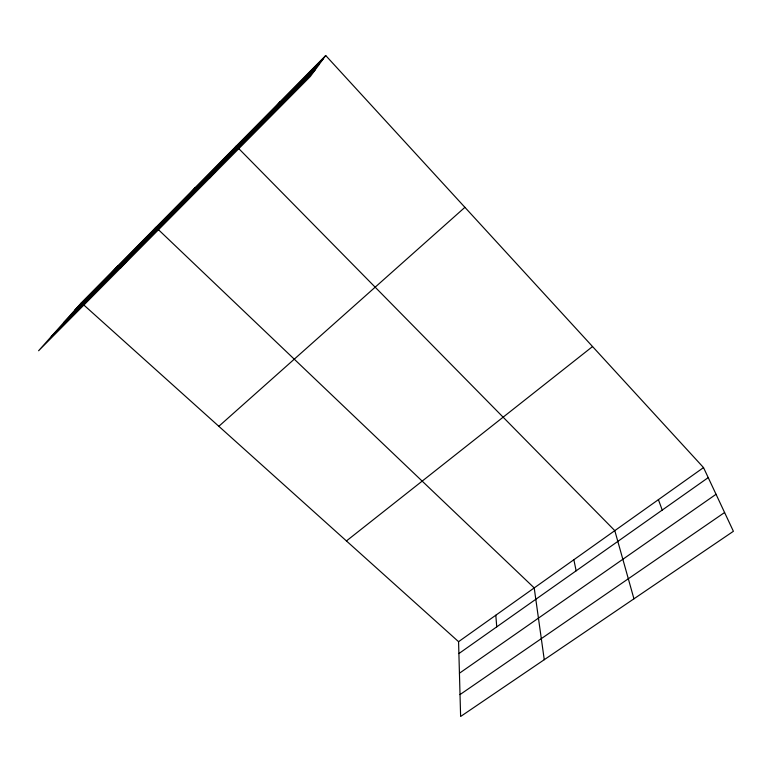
<?xml version="1.0" encoding="UTF-8"?>
<svg xmlns="http://www.w3.org/2000/svg" width="772" height="772" viewBox="0 0 772 772"><rect width="100%" height="100%" fill="white"/><g stroke="black" fill="none" stroke-linecap="round" stroke-linejoin="round"><path stroke-width="1.16" d="M325.716 55.516L310.383 76.418L38.6 350.758L81.349 302.778L325.716 55.516L703.524 467.591L733.4 531.29L460.623 716.484L458.568 641.686L81.349 302.778M276.82 105.812L280.082 101.692M209.955 177.792L236.251 146.043L614.802 530.644L633.947 598.811M190.52 193.096L195.335 187.442M120.712 267.874L155.934 227.306L534.214 587.917L544.26 659.703M111.844 272.67L117.962 265.722M74.652 310.286L323.343 58.749M63.497 322.812L319.367 64.172M51.261 336.544L314.976 70.156M218.833 426.298L464.908 207.33M346.435 540.94L592.549 346.551M458.568 641.686L703.524 467.591M458.896 653.566L708.223 477.617M459.437 673.223L716.04 494.292M460.015 694.588L724.59 512.511M658.4 499.658L662.241 510.07M573.857 559.739L576.144 570.826M495.807 615.216L496.743 626.854"/></g></svg>
